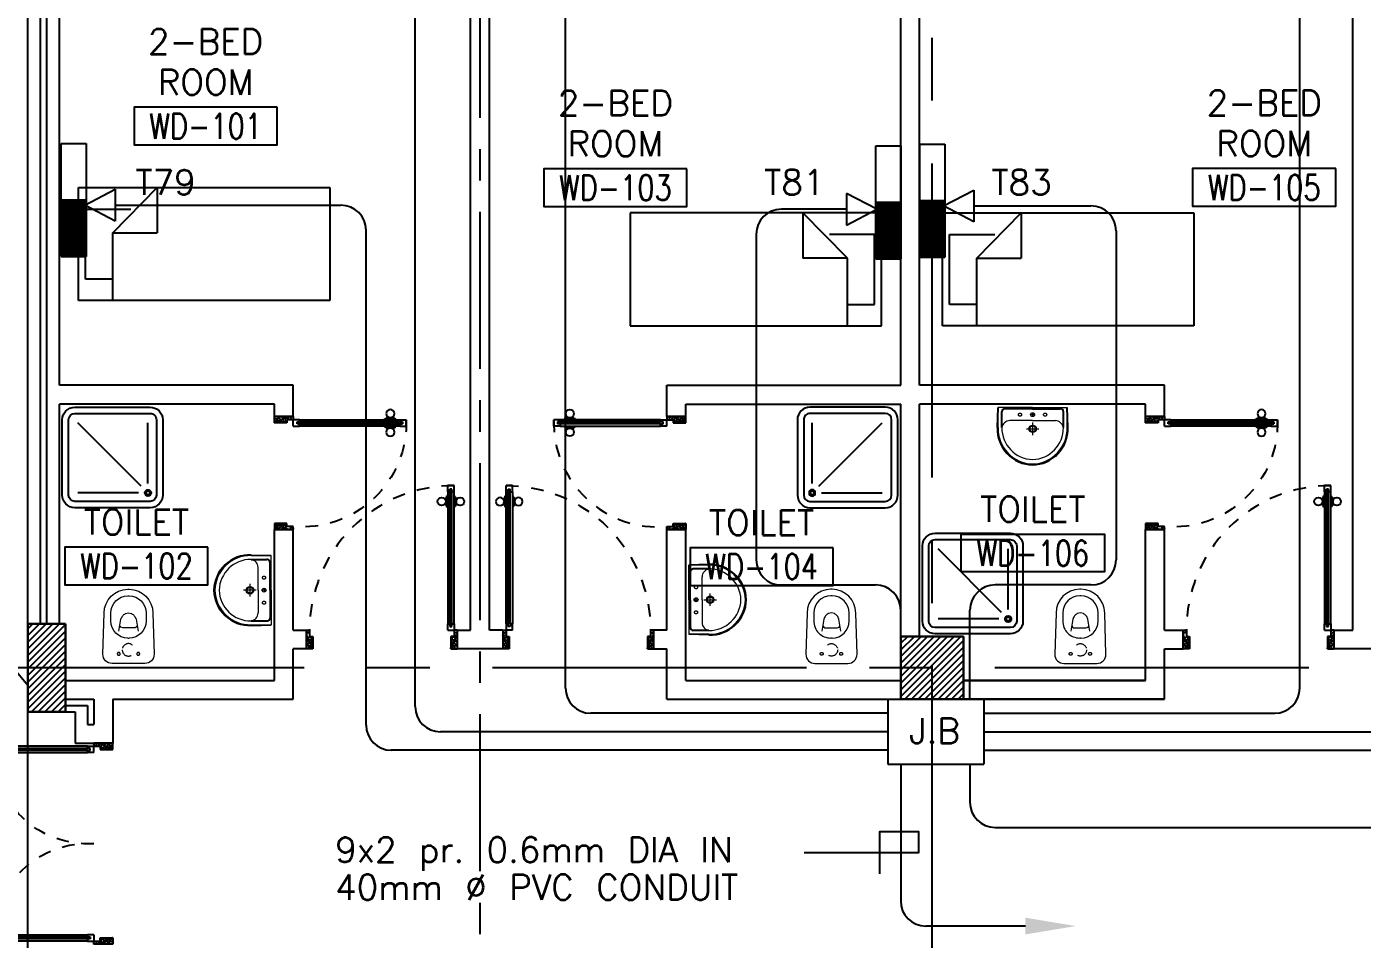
# Model space of a CAD drawing. Extents: x -0.3 to 92.6, y -1.1 to 78.4.
# Drawn here: x 49.71 to 60.35, y 55.21 to 62.47 of the extents above; entities that cross this region are included whole.
import ezdxf
from ezdxf.enums import TextEntityAlignment as Align

# ---------------------------------------------------------------- set-up
doc = ezdxf.new("R2010")
doc.units = 0
doc.header["$MEASUREMENT"] = 0
for name, pattern in [('CENTER', [2, 1.25, -0.25, 0.25, -0.25]), ('CENTERX2', [4, 2.5, -0.5, 0.5, -0.5]), ('DASHED', [0.75, 0.5, -0.25]), ('HIDDEN', [0.375, 0.25, -0.125]), ('HIDDEN2', [0.1875, 0.125, -0.0625])]:
    doc.linetypes.add(name, pattern=pattern)
doc.layers.get('0').update_dxf_attribs({"color": 11, "linetype": 'CONTINUOUS'})
for name, color, linetype in [('AXES', 11, 'CENTERX2'), ('AXES1', 11, 'CENTER'), ('COL', 11, 'CONTINUOUS'), ('DOOR', 11, 'CONTINUOUS'), ('E-TEL', 4, 'CONTINUOUS'), ('E-TEXT', 2, 'CONTINUOUS'), ('E-WIRE', 4, 'CONTINUOUS'), ('FIX', 11, 'CONTINUOUS'), ('FUR', 11, 'CONTINUOUS'), ('HAT', 11, 'CONTINUOUS'), ('INSUL', 11, 'CONTINUOUS'), ('RM-BOX', 11, 'CONTINUOUS'), ('RM-NAME', 11, 'CONTINUOUS'), ('RM-NO', 11, 'CONTINUOUS'), ('SHAFT', 11, 'CONTINUOUS'), ('WALL', 11, 'CONTINUOUS')]:
    doc.layers.add(name, color=color, linetype=linetype)
doc.styles.add('ROMANS', font='ROMANS.shx', dxfattribs={"width": 0.6})
doc.styles.get("Standard").update_dxf_attribs({"font": 'TXT.shx'})

# ---------------------------------------------------------------- blocks, each defined once
blk = doc.blocks.new('LAV1')
at = {"layer": 'FIX', "linetype": 'DASHED', "lineweight": 20, "ltscale": 0.05}
for p, q in [((49.53058844816405, 220), (-50.46941152343061, 220)), ((-0.4694115376332775, 170.0000000142027), (-0.4694115376332775, 269.9999999857973)), ((-0.4694115376332775, 170.0000000142027), (-0.4694115376332775, 269.9999999857973))]:
    blk.add_line(p, q, dxfattribs=at)
at = {"layer": 'FIX', "linetype": 'ByBlock', "ltscale": 0.3}
for p, q in [((-280, 209.9999999994616), (-275, 49.99999999994179)), ((-245, 210.0000000001601), (-245.0071684214636, 84.99999999749707)), ((245, 210.0000000001601), (245.0071684214636, 84.99999999749707)), ((280, 209.9999999994616), (275, 49.99999999994179)), ((0, 59.99999999755528), (-220.159092843387, 59.99999999752617)), ((0, 59.99999999755528), (220.159092843387, 59.99999999752617))]:
    blk.add_line(p, q, dxfattribs=at)
at = {"layer": 'FIX', "linetype": 'Continuous', "lineweight": 20}
for p, q in [((-274.9999999999418, 209.9999999999418), (-275, 49.99999999994179)), ((0, 155), (-181.4175303101365, 155)), ((0, 155), (181.4175303101365, 155)), ((274.9999999999418, 209.9999999999418), (275, 49.99999999994179)), ((0, 50), (-275, 49.99999999994179)), ((0, 50.00000000005821), (-252.4649419615453, 50.00000000005821)), ((0, 50), (275, 49.99999999994179)), ((0, 50.00000000005821), (252.4649419615453, 50.00000000005821))]:
    blk.add_line(p, q, dxfattribs=at)
at = {"layer": 'FIX', "lineweight": 20}
for p, q in [((15.61226091068238, 107.4999999987776), (-15.48742383631179, 107.4999999987776)), ((2.491287887096405e-08, 91.9501576180046), (2.491287887096405e-08, 123.0498423795507))]:
    blk.add_line(p, q, dxfattribs=at)
for centre, radius in [((-0.4694115376332775, 220), 29.5), ((-0.4694115376332775, 220), 22.5), ((2.491287887096405e-08, 107.4999999987776), 15.54984237273808)]:
    blk.add_circle(centre, radius, dxfattribs=at)
at = {"layer": 'FIX', "linetype": 'HIDDEN', "lineweight": 20, "ltscale": 0.05}
for centre in [(-99.99999997508712, 107.4999999987776), (99.99999997508712, 107.4999999987776)]:
    blk.add_circle(centre, 12.43987389819046, dxfattribs=at)
at = {"layer": 'FIX', "linetype": 'ByBlock', "ltscale": 0.3}
for centre, radius, start, end in [((6.861270151246572, 220.0495655717823), 287.0372485949996, 91.37764975247644, 182.006413439361), ((-6.861270151246572, 220.0495655717823), 287.0372485949996, 357.993586560639, 88.62235024752358), ((-220.1367860755417, 84.87070840633532), 24.8707184123799, 179.7021438729012, 269.9486109004399), ((220.1367860755417, 84.87070840633532), 24.8707184123799, 270.0513890995601, 0.2978561270987753)]:
    blk.add_arc(centre, radius, start, end, dxfattribs=at)
at = {"layer": 'FIX', "linetype": 'Continuous', "lineweight": 20}
for centre, radius, start, end in [((8.362960975442547, 216.6826060375752), 283.4417486471838, 91.69879626983797, 181.3509675422777), ((7.639794464339502, 212.4520616861846), 252.6502458993284, 91.73280937402431, 180.4884212311979), ((-7.639794464339502, 212.4520616861846), 252.6502458993284, 359.5115787688021, 88.26719062597567), ((-8.362960975442547, 216.6826060375752), 283.4417486471838, 358.6490324577223, 88.30120373016202), ((-179.1751118609682, 221.8444314090302), 66.882033842421, 190.2005602816864, 268.0786290524953), ((179.1751118609682, 221.8444314090302), 66.882033842421, 271.9213709475048, 349.7994397183136)]:
    blk.add_arc(centre, radius, start, end, dxfattribs=at)
blk = doc.blocks.new('WC1')
at = {"layer": 'FIX', "lineweight": 20}
for p, q in [((-210.0000000029686, 203.8204326368286), (-537.9999999286665, 193.8204326393316)), ((-474.9999999413558, 140.8204326525447), (-537.9999999286665, 140.8204326525447)), ((-137.0000000270957, 0.001240427664015442), (-137.0000000270957, 130.8204326531268)), ((-726.9999998800631, 4.820432680658996), (-726.9999998800631, -4.817951825360069)), ((-673.9999998932763, 4.820432681706734), (-673.9999998932763, -4.817951825360069)), ((-533.6865895071242, 24.24526864886866), (-539.5413532511157, 0.001240431301994249)), ((-539.5413532511157, 0.001240431301994249), (-533.6865895071242, -24.24278778629377)), ((-394.8190632529149, 75.68691823486006), (-490.3663137184049, 60.12952448159922)), ((-338.999999976746, 4.820432680950034), (-338.999999976746, -4.817951826087665)), ((-137.0000000270957, -130.8179517899407), (-137.0000000270957, 0.001240427664015442)), ((-490.3663137184049, -60.12704361174838), (-394.8190632529149, -75.6844373869535)), ((-537.9999999286665, -140.8179517899407), (-474.9999999413558, -140.8179517899407)), ((-537.9999999286665, -193.8179517767567), (-210.0000000029395, -203.8179517742537)), ((-213.1572988978296, -203.8179517742828), (-210.0000000035507, -203.8179517742828))]:
    blk.add_line(p, q, dxfattribs=at)
at = {"layer": 'FIX', "linetype": 'Continuous', "lineweight": 20}
blk.add_line((-420.1086438769998, -47.34975640615448), (-420.4314501879271, 44.6286713128502), dxfattribs=at)
at = {"layer": 'FIX', "linetype": 'HIDDEN2', "lineweight": 20, "ltscale": 0.3}
blk.add_circle((-245, 0), 49.81065704648448, dxfattribs=at)
at = {"layer": 'FIX', "linetype": 'HIDDEN', "lineweight": 20, "ltscale": 0.05}
for centre in [(-213.1572988978296, 77.50124041197705), (-213.1572988978296, -77.49875954940217)]:
    blk.add_circle(centre, 11.63803426258817, dxfattribs=at)
at = {"layer": 'FIX', "lineweight": 20}
for centre, radius, start, end in [((-537.9999999250576, 4.820432684326079), 188.9999999550255, 90.00000000166753, 180.0000000016675), ((-537.9999999255524, 4.820432684820844), 135.999999967722, 90.00000000166753, 180.0000000016675), ((-474.999999944499, 4.820432684820844), 135.999999967722, 359.9999999983325, 89.99999999833247), ((-210.0000000088476, 130.8204326550767), 72.9999999817519, 359.9999999983325, 89.99999999833247), ((-473.0448338629503, -6.857746605353896), 68.15291692588886, 128.9241670934087, 152.846818088903), ((-464.3609761304397, -17.61048578153714), 81.97430560104621, 108.4959527768842, 128.924167104086), ((-537.9999999286665, -4.817951825360069), 188.9999999513875, 180, 270), ((-537.9999999286665, -4.817951825360069), 135.9999999645952, 180, 270), ((-473.0448338628339, 6.860227468045196), 68.15291692606822, 207.1531819110969, 231.0758329065913), ((-464.3609761507541, 17.61296664757538), 81.97430559098913, 231.0758329089363, 251.504047235508), ((-474.9999999413558, -4.817951825360069), 135.9999999645952, 270, 0), ((-210.0000000074942, -130.8179517938843), 72.99999998039857, 270.0000000033351, 2.918171642461503e-09)]:
    blk.add_arc(centre, radius, start, end, dxfattribs=at)
at = {"layer": 'FIX', "linetype": 'Continuous', "lineweight": 20}
for centre, start, end in [((-442.6786698182405, 45.53535193303833), 357.6662144383911, 91.61214824291638), ((-442.3558635072841, -45.58543171666679), 268.3878517570836, 2.333785561608914)]:
    blk.add_arc(centre, 22.26568775101992, start, end, dxfattribs=at)
blk = doc.blocks.new('SHR1')
at = {"layer": 'FIX'}
for p, q in [((-195.7106781186449, 195.7106781186521), (-700, 700)), ((-142.6776695296576, 217.6776695296649), (-142.6776695296576, 700)), ((-217.6776695296576, 142.6776695296649), (-700, 142.6776695296649))]:
    blk.add_line(p, q, dxfattribs=at)
for points in [[(-825, 125), (-825, 725, -0.4142135623730951), (-725, 825), (-125, 825, -0.4142135623730951), (-25, 725), (-25, 125, -0.4142135623730951), (-125, 25), (-725, 25, -0.4142135623730951)], [(-775, 125), (-775, 725, -0.414213562373095), (-725, 775), (-125, 775, -0.414213562373095), (-75, 725), (-75, 125, -0.414213562373095), (-125, 75), (-725, 75, -0.414213562373095)]]:
    blk.add_lwpolyline(points, format="xyb", close=True, dxfattribs=at)
for radius in [25, 15]:
    blk.add_circle((-142.6776695296576, 142.6776695296649), radius, dxfattribs=at)
blk = doc.blocks.new('A$C1DFA4FE8')
at = {"layer": 'DOOR', "color": 0, "linetype": 'ByBlock'}
for p, q in [((0.4128956971253501, 1630.930816745182), (0.4128956971253501, 1580.930816745182)), ((0.4128956971253501, 1580.930816745182), (0.4128956971253501, 1630.930816745182)), ((50.41289569712535, 1630.930816745182), (0.4128956971253501, 1630.930816745182)), ((30.41289569712535, 1613.930816745182), (30.41289569712535, 1597.930816745182)), ((50.41289569712535, 1613.930816745211), (30.41289569712535, 1613.930816745211)), ((50.41289569712535, 1597.930816745182), (30.41289569712535, 1597.930816745182)), ((50.41289569712535, 1630.930816745182), (50.41289569712535, 1613.930816745211)), ((50.41289569712535, 1597.930816745182), (50.41289569712535, 1580.930816745182)), ((750.4128956971254, 1613.930816745211), (750.4128956971254, 1630.930816745211)), ((750.4128956971254, 1630.930816745211), (800.4128956971254, 1630.930816745211)), ((770.4128956971254, 1613.930816745211), (750.4128956971254, 1613.930816745211)), ((750.4128956971254, 1580.930816745211), (750.4128956971254, 1597.930816745211)), ((750.4128956971254, 1597.930816745211), (770.4128956971254, 1597.930816745211)), ((770.4128956971254, 1597.930816745211), (770.4128956971254, 1613.930816745211)), ((950.4128956971254, 1655.930816745211), (800.4128956971254, 1655.930816745211)), ((800.4128956971254, 1655.930816745211), (800.4128956971254, 1630.930816745211)), ((800.4128956971254, 1580.930816745211), (800.4128956971254, 1630.930816745211)), ((800.4128956971254, 1630.930816745211), (850.4128956971254, 1630.930816745211)), ((850.4128956971254, 1630.930816745211), (850.4128956971254, 1605.930816745211)), ((850.4128956971254, 1605.930816745211), (950.4128956971254, 1605.930816745211)), ((950.4128956971254, 1605.930816745211), (950.4128956971254, 1655.930816745211)), ((50.41289569712535, 1580.930816745182), (0.4128956970962463, 1580.930816745706)), ((800.4128956971254, 1580.930816745211), (750.4128956971254, 1580.930816745211)), ((0.4128956971253501, 80.93081674524001), (0.4128956971253501, 130.93081674524)), ((0.4128956971253501, 130.93081674524), (0.4128956971253501, 80.93081674524001)), ((50.41289569712535, 130.93081674524), (0.4128956970962463, 130.9308167447161)), ((30.41289569712535, 97.93081674524001), (30.41289569712535, 113.93081674524)), ((50.41289569712535, 113.93081674524), (30.41289569712535, 113.93081674524)), ((50.41289569712535, 113.93081674524), (50.41289569712535, 130.93081674524)), ((82.7704384757235, 130.93081674524), (82.7704384757235, 138.1308167452808)), ((172.7704384757235, 138.1308167452808), (82.7704384757235, 138.1308167452808)), ((95.37043847572932, 138.1308167452808), (95.37043847572932, 147.1308167452808)), ((95.37043847572932, 147.1308167452808), (160.1704384757177, 147.1308167452808)), ((95.37043847572932, 138.1308167452808), (160.1704384757177, 138.1308167452808)), ((160.1704384757177, 138.1308167452808), (160.1704384757177, 147.1308167452808)), ((172.7704384757235, 130.93081674524), (172.7704384757235, 138.1308167452808)), ((750.4128956971254, 130.9308167452109), (750.4128956971254, 113.9308167452109)), ((800.4128956971254, 130.9308167452109), (750.4128956971254, 130.9308167452109)), ((750.4128956971254, 113.9308167452109), (770.4128956971254, 113.9308167452109)), ((770.4128956971254, 113.9308167452109), (770.4128956971254, 97.9308167452109)), ((800.4128956971254, 130.9308167452109), (800.4128956971254, 80.9308167452109)), ((50.41289569712535, 80.93081674524001), (0.4128956971253501, 80.93081674524001)), ((50.41289569712535, 97.9308167452109), (30.41289569712535, 97.9308167452109)), ((50.41289569712535, 80.93081674524001), (50.41289569712535, 97.9308167452109)), ((82.7704384757235, 80.93081674524001), (82.7704384757235, 73.73081674517016)), ((172.7704384757235, 73.73081674517016), (82.7704384757235, 73.73081674517016)), ((95.37043847572932, 73.73081674517016), (95.37043847572932, 64.73081674517016)), ((95.37043847572932, 73.73081674517016), (160.1704384757177, 73.73081674517016)), ((95.37043847572932, 64.73081674517016), (160.1704384757177, 64.73081674517016)), ((160.1704384757177, 73.73081674517016), (160.1704384757177, 64.73081674517016)), ((172.7704384757235, 80.93081674524001), (172.7704384757235, 73.73081674517016)), ((750.4128956971254, 97.9308167452109), (750.4128956971254, 80.9308167452109)), ((770.4128956971254, 97.9308167452109), (750.4128956971254, 97.9308167452109)), ((750.4128956971254, 80.9308167452109), (800.4128956971254, 80.9308167452109)), ((800.4128956971254, 55.9308167452109), (800.4128956971254, 80.9308167452109)), ((800.4128956971254, 80.9308167452109), (850.4128956971254, 80.9308167452109)), ((950.4128956971254, 55.9308167452109), (800.4128956971254, 55.9308167452109)), ((850.4128956971254, 105.9308167452109), (950.4128956971254, 105.9308167452109)), ((850.4128956971254, 80.9308167452109), (850.4128956971254, 105.9308167452109)), ((950.4128956971254, 105.9308167452109), (950.4128956971254, 55.9308167452109))]:
    blk.add_line(p, q, dxfattribs=at)
at = {"layer": 'DOOR', "linetype": 'ByBlock'}
for p, q in [((750.4128956971254, 1630.930816745211), (50.41289569712535, 1630.930816745182)), ((750.4128956971254, 1613.930816745211), (50.41289569712535, 1613.930816745211)), ((750.4128956971254, 1597.930816745211), (50.41289569712535, 1597.930816745182)), ((50.41289569712535, 1580.930816745182), (750.4128956971254, 1580.930816745211)), ((50.41289569712535, 130.93081674524), (750.4128956971254, 130.9308167452109)), ((750.4128956971254, 113.9308167452109), (50.41289569712535, 113.93081674524)), ((750.4128956971254, 97.9308167452109), (50.41289569712535, 97.9308167452109)), ((750.4128956971254, 80.9308167452109), (50.41289569712535, 80.93081674524001))]:
    blk.add_line(p, q, dxfattribs=at)
at = {"layer": 'DOOR', "color": 9, "linetype": 'ByBlock'}
for p, q in [((950.4128956971254, 1605.930816745211), (836.7029657046805, 1655.930816745211)), ((950.4128956971254, 1605.930816745211), (850.4128956971254, 1619.288102788705)), ((950.4128956971254, 1605.930816745211), (910.2671613812709, 1655.930816745211)), ((950.4128956971254, 105.9308167452109), (836.7029657046805, 55.9308167452109)), ((950.4128956971254, 105.9308167452109), (850.4128956971254, 92.57353070171666)), ((950.4128956971254, 105.9308167452109), (910.2671613812709, 55.9308167452109))]:
    blk.add_line(p, q, dxfattribs=at)
at = {"layer": 'DOOR', "color": 0, "linetype": 'ByBlock'}
for centre in [(127.7704384757235, 179.4617609601992), (127.7704384757235, 32.39987253022264)]:
    blk.add_circle(centre, 32.39999999998526, dxfattribs=at)
at = {"layer": 'DOOR', "linetype": 'HIDDEN', "ltscale": 0.5}
for centre, start, end in [((751.584770697089, 1605.930816745182), 178.0938237649878, 273.7249371334132), ((751.584770697089, 105.93081674524), 86.27506286658672, 181.9061762350122)]:
    blk.add_arc(centre, 751.5877765044983, start, end, dxfattribs=at)
at = {"layer": 'DOOR', "color": 9, "linetype": 'ByBlock'}
for centre, radius, start, end in [((950.4128956971254, 1605.930816745211), 154.4019578127773, 161.1052885492919, 166.2857707775487), ((950.4128956971254, 1605.930816745211), 134.4019578127773, 158.1598493930306, 169.2800236451594), ((950.4128956971254, 1605.930816745211), 114.4019578127773, 154.0838418820621, 167.3774258712913), ((950.4128956971254, 1605.930816745211), 94.40195781277725, 148.0181880330829, 180), ((950.4128956971254, 1605.930816745211), 74.40195781277725, 137.776426416831, 180), ((950.4128956971254, 1605.930816745211), 54.40195781277725, 113.2073828919769, 180), ((950.4128956971254, 1605.930816745211), 34.40195781277725, 90.00000000000001, 180), ((950.4128956971254, 1605.930816745211), 14.40195781277725, 90.00000000000001, 180), ((950.4128956971254, 105.9308167452109), 154.4019578127773, 193.7142292224513, 198.8947114507081), ((950.4128956971254, 105.9308167452109), 134.4019578127773, 190.7199763548406, 201.8401506069695), ((950.4128956971254, 105.9308167452109), 114.4019578127773, 192.6225741287087, 205.9161581179379), ((950.4128956971254, 105.9308167452109), 94.40195781277725, 180, 211.9818119669171), ((950.4128956971254, 105.9308167452109), 74.40195781277725, 180, 222.223573583169), ((950.4128956971254, 105.9308167452109), 54.40195781277725, 180, 246.7926171080232), ((950.4128956971254, 105.9308167452109), 34.40195781277725, 180, 270), ((950.4128956971254, 105.9308167452109), 14.40195781277725, 180, 270)]:
    blk.add_arc(centre, radius, start, end, dxfattribs=at)
blk = doc.blocks.new('RM1')
at = {"layer": 'RM-BOX'}
blk.add_lwpolyline([(569.8908462408872, -200), (-569.890846240829, -200), (-569.8908462407999, -500), (569.8908462407999, -500)], close=True, dxfattribs=at)
at = {"layer": 'RM-NAME', "style": 'ROMANS'}
for tag, p in [('ROOMNAME1', (-5.820766091346741e-11, 323.8095238095266)), ('ROOMNAME2', (0, 0))]:
    blk.add_attdef(tag, text='', height=200, dxfattribs=at).set_placement(p, align=Align.MIDDLE)
at = {"layer": 'RM-NO', "style": 'ROMANS', "width": 0.8}
blk.add_attdef('ROOMNO', text='', height=200, dxfattribs=at).set_placement((0, -350), align=Align.MIDDLE)
blk = doc.blocks.new('DOOR100')
at = {"layer": 'DOOR', "color": 0, "linetype": 'ByBlock'}
for p, q in [((-76.05026414147142, 1251.086443322136), (-76.05026414094755, 1301.086443322165)), ((-76.05026414145686, 1301.086443322136), (-26.05026414145686, 1301.086443322136)), ((-26.05026414145686, 1301.086443322136), (-76.05026414145686, 1301.086443322136)), ((-26.05026414147142, 1251.086443322136), (-26.05026414145686, 1301.086443322136)), ((-92.25026414151216, 1206.128900543532), (-92.25026414151216, 1141.328900543544)), ((-83.25026414151216, 1206.128900543532), (-92.25026414151216, 1206.128900543532)), ((-83.25026414151216, 1128.728900543538), (-83.25026414151216, 1218.728900543538)), ((-76.05026414147142, 1218.728900543538), (-83.25026414151216, 1218.728900543538)), ((-83.25026414151216, 1206.128900543532), (-83.25026414151216, 1141.328900543544)), ((-59.05026414145686, 1251.086443322136), (-76.05026414147142, 1251.086443322136)), ((-59.05026414145686, 1251.086443322136), (-59.05026414145686, 1271.086443322136)), ((-43.05026414145686, 1271.086443322136), (-59.05026414145686, 1271.086443322136)), ((-43.05026414144231, 1251.086443322136), (-43.05026414144231, 1271.086443322136)), ((-26.05026414147142, 1251.086443322136), (-43.05026414144231, 1251.086443322136)), ((-26.05026414145686, 1218.728900543538), (-18.85026414141612, 1218.728900543538)), ((-18.85026414141612, 1128.728900543538), (-18.85026414141612, 1218.728900543538)), ((-18.85026414141612, 1206.128900543532), (-18.85026414141612, 1141.328900543544)), ((-18.85026414141612, 1206.128900543532), (-9.850264141416119, 1206.128900543532)), ((-9.850264141416119, 1206.128900543532), (-9.850264141416119, 1141.328900543544)), ((-83.25026414151216, 1141.328900543544), (-92.25026414151216, 1141.328900543544)), ((-76.05026414147142, 1128.728900543538), (-83.25026414151216, 1128.728900543538)), ((-26.05026414145686, 1128.728900543538), (-18.85026414141612, 1128.728900543538)), ((-18.85026414141612, 1141.328900543544), (-9.850264141416119, 1141.328900543544)), ((-1201.050264141173, 0), (-1201.050264141173, 150)), ((-1201.050264141173, 150), (-1176.050264141173, 150)), ((-1201.050264141173, 150), (-1201.050264141173, 0)), ((-1176.050264141173, 150), (-1176.050264141173, 100)), ((-76.0502641411731, 200), (-59.0502641411731, 200)), ((-76.0502641411731, 150), (-76.0502641411731, 200)), ((-76.0502641411731, 150), (-26.0502641411731, 150)), ((-59.0502641411731, 200), (-59.0502641411731, 180)), ((-59.0502641411731, 180), (-43.0502641411731, 180)), ((-43.0502641411731, 200), (-26.0502641411731, 200)), ((-43.0502641411731, 180), (-43.0502641411731, 200)), ((-26.0502641411731, 200), (-26.0502641411731, 150)), ((-1.050264141173102, 150), (-26.0502641411731, 150)), ((-26.0502641411731, 150), (-26.0502641411731, 100)), ((-1.050264141173102, 150), (-1.050264141173102, 0)), ((-1151.050264141173, 0), (-1201.050264141173, 0)), ((-1176.050264141173, 100), (-1151.050264141173, 100)), ((-1151.050264141173, 100), (-1151.050264141173, 0)), ((-51.0502641411731, 100), (-51.0502641411731, 0)), ((-26.0502641411731, 100), (-51.0502641411731, 100)), ((-51.0502641411731, 0), (-1.050264141173102, 0))]:
    blk.add_line(p, q, dxfattribs=at)
at = {"layer": 'DOOR', "linetype": 'ByBlock'}
for p, q in [((-76.05026414147142, 1251.086443322136), (-76.0502641411731, 200)), ((-59.0502641411731, 200), (-59.05026414145686, 1251.086443322136)), ((-43.0502641411731, 200), (-43.05026414144231, 1251.086443322136)), ((-26.0502641411731, 200), (-26.05026414147142, 1251.086443322136))]:
    blk.add_line(p, q, dxfattribs=at)
at = {"layer": 'DOOR', "color": 9, "linetype": 'ByBlock'}
for p, q in [((-1151.050264141173, 0), (-1201.050264141173, 113.7099299924448)), ((-51.0502641411731, 0), (-1.050264141173102, 113.7099299924448)), ((-1151.050264141173, 0), (-1201.050264141173, 40.1457343158545)), ((-1151.050264141173, 0), (-1164.407550184667, 100)), ((-51.0502641411731, 0), (-37.69297809767886, 100)), ((-51.0502641411731, 0), (-1.050264141173102, 40.1457343158545))]:
    blk.add_line(p, q, dxfattribs=at)
at = {"layer": 'DOOR', "color": 0, "linetype": 'ByBlock'}
for centre in [(-124.5812083564306, 1173.728900543538), (22.48068007354595, 1173.728900543538)]:
    blk.add_circle(centre, 32.39999999998526, dxfattribs=at)
at = {"layer": 'DOOR', "linetype": 'HIDDEN', "ltscale": 0.5}
blk.add_arc((-26.83337057878089, 151.8682979160003), 1149.218412220441, 89.96095720661235, 180.0931464649618, dxfattribs=at)
at = {"layer": 'DOOR', "color": 9, "linetype": 'ByBlock'}
for centre, radius, start, end in [((-1151.050264141159, 0), 154.4019578127773, 103.7142292225058, 108.8947114506697), ((-1151.050264141159, 0), 134.4019578127773, 100.7199763547379, 111.8401506071935), ((-51.05026414115855, 0), 134.4019578127773, 68.15984939280652, 79.2800236452621), ((-51.05026414115855, 0), 114.4019578127773, 64.08384188208258, 77.37742587111109), ((-51.05026414115855, 0), 154.4019578127773, 71.10528854933027, 76.28577077749422), ((-1151.050264141159, 0), 94.40195781277725, 90, 121.9818119669707), ((-1151.050264141159, 0), 74.40195781277725, 90, 132.223573583291), ((-1151.050264141159, 0), 54.40195781277725, 90, 156.7926171080343), ((-1151.050264141159, 0), 34.40195781277725, 90, 180), ((-1151.050264141159, 0), 14.40195781277725, 90, 180), ((-51.05026414115855, 0), 94.40195781277725, 58.01818803302934, 90), ((-51.05026414115855, 0), 74.40195781277725, 47.77642641670901, 90), ((-51.05026414115855, 0), 54.40195781277725, 23.20738289196568, 90), ((-51.05026414115855, 0), 34.40195781277725, 0, 90), ((-51.05026414115855, 0), 14.40195781277725, 0, 90)]:
    blk.add_arc(centre, radius, start, end, dxfattribs=at)
blk = doc.blocks.new('DOOR90')
at = {"layer": 'DOOR', "linetype": 'ByBlock'}
for p, q in [((0, 0), (-150, 0)), ((-200, -25), (-1000, -25)), ((-200, -42), (-1000, -41.9999999999709)), ((-200, -58), (-1000, -58)), ((-1000, -75), (-200, -75))]:
    blk.add_line(p, q, dxfattribs=at)
at = {"layer": 'DOOR', "color": 0, "linetype": 'ByBlock'}
for p, q in [((-150, 0), (-150, -25)), ((-150, 0), (0, 0)), ((0, -50), (0, 0)), ((-1050, -25), (-1050, -75)), ((-1050, -75), (-1050, -25)), ((-1000, -25), (-1050, -25)), ((-1000, -75), (-1050.000000000029, -74.99999999947613)), ((-1020, -42), (-1020, -58)), ((-1000, -41.9999999999709), (-1020, -41.9999999999709)), ((-1000, -58), (-1020, -58)), ((-1000, -25), (-1000, -41.9999999999709)), ((-1000, -58), (-1000, -75)), ((-967.6424572214019, -25), (-967.6424572214019, -17.79999999995925)), ((-877.6424572214019, -17.79999999995925), (-967.6424572214019, -17.79999999995925)), ((-967.6424572214019, -75), (-967.6424572214019, -82.20000000004075)), ((-877.6424572214019, -82.20000000004075), (-967.6424572214019, -82.20000000004075)), ((-955.042457221396, -17.79999999995925), (-955.042457221396, -8.799999999959255)), ((-955.042457221396, -8.799999999959255), (-890.2424572214077, -8.799999999959255)), ((-955.042457221396, -17.79999999995925), (-890.2424572214077, -17.79999999995925)), ((-955.042457221396, -82.20000000004075), (-955.042457221396, -91.20000000004075)), ((-955.042457221396, -82.20000000004075), (-890.2424572214077, -82.20000000004075)), ((-955.042457221396, -91.20000000004075), (-890.2424572214077, -91.20000000004075)), ((-890.2424572214077, -17.79999999995925), (-890.2424572214077, -8.799999999959255)), ((-890.2424572214077, -82.20000000004075), (-890.2424572214077, -91.20000000004075)), ((-877.6424572214019, -25), (-877.6424572214019, -17.79999999995925)), ((-877.6424572214019, -75), (-877.6424572214019, -82.20000000004075)), ((-200, -42), (-200, -25)), ((-200, -25), (-150, -25)), ((-180, -42), (-200, -42)), ((-200, -75), (-200, -58)), ((-200, -58), (-180, -58)), ((-150, -75), (-200, -75)), ((-180, -58), (-180, -42)), ((-150, -75), (-150, -25)), ((-150, -25), (-100, -25)), ((-100, -25), (-100, -50)), ((-100, -50), (0, -50)), ((-100, -850), (0, -850)), ((-100, -875), (-100, -850)), ((0, -850), (0, -900)), ((-150, -900), (-150, -875)), ((-150, -875), (-100, -875)), ((0, -900), (-150, -900)), ((-150, -900), (0, -900))]:
    blk.add_line(p, q, dxfattribs=at)
at = {"layer": 'DOOR', "color": 9, "linetype": 'ByBlock'}
for p, q in [((0, -50), (-113.7099299924448, 0)), ((0, -50), (-40.1457343158545, 0)), ((0, -50), (-100, -36.64271395650576)), ((0, -850), (-113.7099299924448, -900)), ((0, -850), (-100, -863.3572860434942)), ((0, -850), (-40.1457343158545, -900))]:
    blk.add_line(p, q, dxfattribs=at)
at = {"layer": 'DOOR', "color": 0, "linetype": 'ByBlock'}
for centre in [(-922.6424572214019, 23.53094421501737), (-922.6424572214019, -123.5309442149592)]:
    blk.add_circle(centre, 32.39999999998526, dxfattribs=at)
at = {"layer": 'DOOR', "color": 9, "linetype": 'ByBlock'}
for centre, radius, start, end in [((0, -50), 74.40195781277725, 137.776426416831, 180), ((0, -50), 54.40195781277725, 113.2073828919768, 180), ((0, -50), 154.4019578127773, 161.1052885492919, 166.2857707775487), ((0, -50), 134.4019578127773, 158.1598493930306, 169.2800236451594), ((0, -50), 114.4019578127773, 154.0838418820621, 167.3774258712913), ((0, -50), 94.40195781277725, 148.0181880330829, 180), ((0, -50), 34.40195781277725, 90, 180), ((0, -50), 14.40195781277725, 90, 180), ((0, -850), 94.40195781277725, 180, 211.9818119669171), ((0, -850), 74.40195781277725, 180, 222.223573583169), ((0, -850), 54.40195781277725, 180, 246.7926171080232), ((0, -850), 34.40195781277725, 180, 270), ((0, -850), 14.40195781277725, 180, 270), ((0, -850), 154.4019578127773, 193.7142292224513, 198.8947114507081), ((0, -850), 134.4019578127773, 190.7199763548406, 201.8401506069695)]:
    blk.add_arc(centre, radius, start, end, dxfattribs=at)
at = {"layer": 'DOOR', "linetype": 'HIDDEN', "ltscale": 0.5}
blk.add_arc((-222.2222222220007, -49.99999999976717), 828.155208510499, 178.2701163782035, 275.0030377050298, dxfattribs=at)
blk = doc.blocks.new('AH20A')
at = {"layer": 'FUR'}
for p, q in [((0, 0.5), (0, -0.5)), ((1, 0.5), (0, 0.5)), ((0.1358132048044354, 0.5), (0.1358132048044354, -0.09873155399691314)), ((1, -0.5), (1, 0.5)), ((0.1358132048044354, 0.3112226375378668), (0.02772451273631305, 0.3112226375378668)), ((0.02772451273631305, 0.3112226375378668), (0.02772451273631305, -0.3087128986371681)), ((0.1358132048044354, -0.09873155399691314), (0.312524700537324, -0.5)), ((0.1358132048044354, -0.09873155399691314), (0.312524700537324, -0.09873155399691314)), ((0.312524700537324, -0.5), (0.312524700537324, -0.09873155399691314)), ((0.02772451273631305, -0.3087128986371681), (0.2075707670301199, -0.3087128986371681)), ((0, -0.5), (1, -0.5))]:
    blk.add_line(p, q, dxfattribs=at)
blk = doc.blocks.new('*X93')
at = {"color": 0}
for p, q in [((227928.5557043091, 169910.4443079528), (228407.8453701679, 170389.7339738117)), ((227928.5557043091, 169963.4773165418), (228354.8123615789, 170389.7339738117)), ((227928.5557043091, 170016.5103251308), (228301.7793529899, 170389.7339738117)), ((227928.5557043091, 170069.5433337198), (228248.7463444009, 170389.7339738117)), ((227928.5557043091, 170122.5763423088), (228195.7133358119, 170389.7339738117)), ((227928.5557043091, 170175.6093508978), (228142.6803272229, 170389.7339738117)), ((227928.5557043091, 170228.6423594868), (228089.6473186339, 170389.7339738117)), ((227928.5557043091, 170281.6753680758), (228036.614310045, 170389.7339738117)), ((227928.5557043091, 170334.7083766648), (227983.581301456, 170389.7339738117)), ((227960.8783787569, 169889.7339738117), (228428.555704309, 170357.4112993638)), ((228013.9113873459, 169889.7339738117), (228428.555704309, 170304.3782907748)), ((228066.9443959349, 169889.7339738117), (228428.555704309, 170251.3452821858)), ((228119.9774045239, 169889.7339738117), (228428.555704309, 170198.3122735968)), ((228173.0104131128, 169889.7339738117), (228428.555704309, 170145.2792650078)), ((228226.0434217018, 169889.7339738117), (228428.555704309, 170092.2462564188)), ((228279.0764302909, 169889.7339738117), (228428.555704309, 170039.2132478298)), ((228332.1094388798, 169889.7339738117), (228428.555704309, 169986.1802392408)), ((228385.1424474688, 169889.7339738117), (228428.555704309, 169933.1472306518))]:
    blk.add_line(p, q, dxfattribs=at)
blk = doc.blocks.new('COL50')
at = {"layer": 'COL'}
blk.add_lwpolyline([(-249.9999999999709, 250), (-249.9999999999418, -250), (250, -250), (249.9999999999709, 250)], close=True, dxfattribs=at)

msp = doc.modelspace()

# ---------------------------------------------------------------- hatches: boundary and pattern name
at = {"layer": 'HAT'}
h = msp.add_hatch(dxfattribs=at)
h.set_pattern_fill('ANSI31', color=256, scale=0.3, style=0)
h.set_pattern_definition([(45, (-198.8345303960232, -18.04100533739984), (-0.02651650429449553, 0.02651650429449554), [])])
h.paths.add_polyline_path([(50.02165188513754, 57.71999999999389), (49.72165188514919, 57.71999999999389), (49.72165188514919, 57.36999999998807), (50.02165188513754, 57.36999999998807)])
h.paths.add_polyline_path([(50.02165188513754, 57.36999999998807), (49.72165188514919, 57.36999999998807), (49.72165188514919, 57.01999999998952), (50.02165188513754, 57.01999999998952)])

# ---------------------------------------------------------------- linework, layer by layer
at = {"layer": 'AXES'}
for p, q in [((56.92165188514628, -1.114293643979181), (56.92165188514628, 77.69838148316194)), ((49.72165188514919, -1.114293643979181), (49.72165188514919, 77.3483814831634)), ((91.92165188514628, 57.36999999999534), (23.88165188515268, 57.36999999999534))]:
    msp.add_line(p, q, dxfattribs=at)
at = {"layer": 'AXES1'}
msp.add_line((53.32165188515501, 5.749999999992724), (53.32165188515501, 64.56999999999243), dxfattribs=at)
at = {"layer": 'COL'}
msp.add_lwpolyline([(50.02165188513754, 57.71999999999389), (50.02165188513754, 57.01999999998952), (49.72165188514919, 57.01999999998952), (49.72165188514919, 57.71999999999389)], close=True, dxfattribs=at)
at = {"layer": 'E-TEL', "color": 4}
for p, q in [((49.98594467132352, 60.64373520344088), (49.98594467132352, 61.54373520346417)), ((49.98594467132352, 61.54373520346417), (50.18529966307688, 61.54373520346417)), ((50.18529966307688, 61.54373520346417), (50.18529966307688, 60.64373520344088)), ((56.47298100207991, 60.62509561913612), (56.47298100207991, 61.5250956191303)), ((56.47298100207991, 61.5250956191303), (56.67233599383326, 61.5250956191303)), ((56.67233599383326, 61.5250956191303), (56.67233599383326, 60.62509561913612)), ((56.82233599384199, 60.63840282130695), (56.82233599384199, 61.53840282130113)), ((56.82233599384199, 61.53840282130113), (57.02169098559534, 61.53840282130113)), ((57.02169098559534, 61.53840282130113), (57.02169098559534, 60.63840282130695)), ((50.17490985343466, 61.05321222690691), (50.4170860274171, 61.17947981932957)), ((50.4170860274171, 61.17947981932957), (50.4170860274171, 60.92694463448424)), ((57.01130117593857, 61.04787984477298), (57.25347734993557, 61.17414743719564)), ((57.25347734993557, 61.17414743719564), (57.25347734993557, 60.92161225235031)), ((49.98594467132352, 60.75350284601154), (50.14512471691705, 61.09486555539479)), ((49.98594467132352, 60.7239253262087), (50.1589169409126, 61.09486555539479)), ((49.98594467132352, 60.69434780643496), (50.1727091648936, 61.09486555539479)), ((49.98594467132352, 60.78308036578528), (50.13133249293605, 61.09486555539479)), ((49.98594467132352, 60.81265788558812), (50.11754026895505, 61.09486555539479)), ((49.98594467132352, 60.84223540536186), (50.1037480449595, 61.09486555539479)), ((49.98594467132352, 61.09486555539479), (50.18529966307688, 61.09486555539479)), ((49.98594467132352, 61.07885556369729), (49.99341025306785, 61.09486555539479)), ((49.98594467132352, 61.04927804389445), (50.00720247704885, 61.09486555539479)), ((49.98594467132352, 61.0197005240916), (50.0209947010444, 61.09486555539479)), ((49.98594467132352, 60.99012300431787), (50.0347869250254, 61.09486555539479)), ((49.98594467132352, 60.96054548451502), (50.0485791490064, 61.09486555539479)), ((49.98594467132352, 60.93096796474128), (50.06237137300195, 61.09486555539479)), ((49.98594467132352, 60.90139044493844), (50.07616359698295, 61.09486555539479)), ((49.98594467132352, 60.8718129251647), (50.0899558209785, 61.09486555539479)), ((49.98594467132352, 60.66477028663212), (50.18529966307688, 61.09228844610334)), ((49.98992807492323, 60.64373520344088), (50.18529966307688, 61.0627109263005)), ((50.4170860274171, 60.92694463448424), (50.17490985343466, 61.05321222690691)), ((56.48200259436271, 61.0212654404022), (56.23982642036572, 61.14753303282487)), ((56.23982642036572, 61.14753303282487), (56.23982642036572, 60.89499784797954)), ((56.47298100207991, 60.85317334083084), (56.57699215173488, 61.07622597109003)), ((56.47298100207991, 60.8235958210571), (56.59078437571588, 61.07622597109003)), ((56.47298100207991, 60.79401830125425), (56.60457659971144, 61.07622597109003)), ((56.47298100207991, 60.67570822210109), (56.65974549564999, 61.07622597109003)), ((56.47298100207991, 60.70528574187483), (56.64595327166899, 61.07622597109003)), ((56.47298100207991, 60.73486326167767), (56.63216104767343, 61.07622597109003)), ((56.47298100207991, 60.76444078145141), (56.61836882369244, 61.07622597109003)), ((56.47298100207991, 61.07622597109003), (56.67233599383326, 61.07622597109003)), ((56.47298100207991, 61.03063845956058), (56.49423880780523, 61.07622597109003)), ((56.47298100207991, 61.06021597936342), (56.48044658382423, 61.07622597109003)), ((56.47298100207991, 60.88275086063368), (56.56319992773933, 61.07622597109003)), ((56.47298100207991, 60.91232838040742), (56.54940770375833, 61.07622597109003)), ((56.47298100207991, 60.94190590021026), (56.53561547977733, 61.07622597109003)), ((56.47298100207991, 60.971483419984), (56.52182325578178, 61.07622597109003)), ((56.47298100207991, 61.00106093978684), (56.50803103180078, 61.07622597109003)), ((56.47298100207991, 60.64613070229825), (56.67233599383326, 61.07364886176947)), ((56.82233599384199, 60.68901542427193), (57.00910048741207, 61.08953317326086)), ((56.82233599384199, 60.71859294407477), (56.99530826343107, 61.08953317326086)), ((56.82233599384199, 60.74817046384851), (56.98151603943552, 61.08953317326086)), ((56.82233599384199, 60.83690302322793), (56.94013936747797, 61.08953317326086)), ((56.82233599384199, 60.80732550342509), (56.95393159145897, 61.08953317326086)), ((56.82233599384199, 60.77774798365135), (56.96772381545452, 61.08953317326086)), ((56.82233599384199, 61.08953317326086), (57.02169098559534, 61.08953317326086)), ((56.82233599384199, 60.86648054303078), (56.92634714349697, 61.08953317326086)), ((56.82233599384199, 60.89605806280451), (56.91255491950142, 61.08953317326086)), ((56.82233599384199, 60.92563558260736), (56.89876269552042, 61.08953317326086)), ((56.82233599384199, 60.95521310238109), (56.88497047152487, 61.08953317326086)), ((56.82233599384199, 60.98479062218394), (56.87117824754387, 61.08953317326086)), ((56.82233599384199, 61.01436814195768), (56.85738602356287, 61.08953317326086)), ((56.82233599384199, 61.04394566176052), (56.84359379956732, 61.08953317326086)), ((56.82233599384199, 61.07352318153426), (56.82980157558632, 61.08953317326086)), ((56.82233599384199, 60.65943790449819), (57.02169098559534, 61.08695606394031)), ((56.82631939744169, 60.63840282130695), (57.02169098559534, 61.05737854416657)), ((57.25347734993557, 60.92161225235031), (57.01130117593857, 61.04787984477298)), ((50.00372029891878, 60.64373520344088), (50.18529966307688, 61.03313340652676)), ((50.01751252289978, 60.64373520344088), (50.18529966307688, 61.00355588672392)), ((50.03130474689533, 60.64373520344088), (50.18529966307688, 60.97397836692107)), ((50.04509697087633, 60.64373520344088), (50.18529966307688, 60.94440084714734)), ((56.23982642036572, 60.89499784797954), (56.48200259436271, 61.0212654404022)), ((56.47696440567961, 60.62509561913612), (56.67233599383326, 61.04407134196663)), ((56.49075662967516, 60.62509561913612), (56.67233599383326, 61.01449382219289)), ((56.50454885365616, 60.62509561913612), (56.67233599383326, 60.98491630239005)), ((56.51834107765171, 60.62509561913612), (56.67233599383326, 60.95533878261631)), ((56.84011162143725, 60.63840282130695), (57.02169098559534, 61.02780102436373)), ((56.85390384541824, 60.63840282130695), (57.02169098559534, 60.99822350458999)), ((56.8676960694138, 60.63840282130695), (57.02169098559534, 60.96864598478714)), ((56.8814882933948, 60.63840282130695), (57.02169098559534, 60.93906846501341)), ((50.05888919485733, 60.64373520344088), (50.18529966307688, 60.91482332734449)), ((50.07268141885288, 60.64373520344088), (50.18529966307688, 60.88524580757075)), ((50.08647364283388, 60.64373520344088), (50.18529966307688, 60.85566828776791)), ((56.53213330163271, 60.62509561913612), (56.67233599383326, 60.92576126281347)), ((56.54592552561371, 60.62509561913612), (56.67233599383326, 60.89618374303973)), ((56.55971774960926, 60.62509561913612), (56.67233599383326, 60.86660622323689)), ((56.57350997359026, 60.62509561913612), (56.67233599383326, 60.83702870346315)), ((56.8952805173758, 60.63840282130695), (57.02169098559534, 60.90949094521056)), ((56.90907274137135, 60.63840282130695), (57.02169098559534, 60.87991342543683)), ((56.92286496535235, 60.63840282130695), (57.02169098559534, 60.85033590563398)), ((50.10026586682943, 60.64373520344088), (50.18529966307688, 60.82609076799417)), ((50.11405809081043, 60.64373520344088), (50.18529966307688, 60.79651324819133)), ((50.12785031479143, 60.64373520344088), (50.18529966307688, 60.76693572841759)), ((50.14164253878698, 60.64373520344088), (50.18529966307688, 60.73735820861475)), ((56.58730219758581, 60.62509561913612), (56.67233599383326, 60.80745118366031)), ((56.60109442156681, 60.62509561913612), (56.67233599383326, 60.77787366388657)), ((56.61488664556236, 60.62509561913612), (56.67233599383326, 60.74829614408372)), ((56.9366571893479, 60.63840282130695), (57.02169098559534, 60.82075838586024)), ((56.9504494133289, 60.63840282130695), (57.02169098559534, 60.7911808660574)), ((56.9642416373099, 60.63840282130695), (57.02169098559534, 60.76160334625456)), ((56.97803386130545, 60.63840282130695), (57.02169098559534, 60.73202582648082)), ((49.98594467132352, 60.64373520344088), (50.18529966307688, 60.64373520344088)), ((50.15543476276798, 60.64373520344088), (50.18529966307688, 60.70778068884101)), ((50.16922698676353, 60.64373520344088), (50.18529966307688, 60.67820316903817)), ((50.18303120628116, 60.64376092796738), (50.18529966307688, 60.64862564926443)), ((56.47298100207991, 60.62509561913612), (56.67233599383326, 60.62509561913612)), ((56.62867886954336, 60.62509561913612), (56.67233599383326, 60.71871862428088)), ((56.64247109352436, 60.62509561913612), (56.67233599383326, 60.68914110450714)), ((56.65626331751992, 60.62509561913612), (56.67233599383326, 60.6595635847043)), ((56.67006753703754, 60.62512134363351), (56.67233599383326, 60.62998606493056)), ((56.82233599384199, 60.63840282130695), (57.02169098559534, 60.63840282130695)), ((56.99182608528645, 60.63840282130695), (57.02169098559534, 60.70244830667798)), ((57.005618309282, 60.63840282130695), (57.02169098559534, 60.67287078690424)), ((57.01942252879962, 60.63842854583345), (57.02169098559534, 60.6432932671014)), ((56.5673593965912, 57.11999999998079), (57.33348439658585, 57.11999999998079)), ((56.5673593965912, 57.11999999998079), (56.5673593965912, 56.60213999998814)), ((57.33348439658585, 57.11999999998079), (57.33348439658585, 56.60213999998814)), ((56.5673593965912, 56.60213999998814), (57.33348439658585, 56.60213999998814))]:
    msp.add_line(p, q, dxfattribs=at)
at = {"layer": 'E-TEXT', "color": 11}
msp.add_lwpolyline([(55.90236046969481, 55.90014433633788), (56.81632718187595, 55.90014433633787), (56.81632718187595, 56.06421046036878), (56.50334111499942, 56.06421046036879), (56.50334111499942, 55.72869684027338)], dxfattribs=at)
at = {"layer": 'E-WIRE', "color": 4, "linetype": 'ByBlock'}
for p, q in [((52.80598837457364, 57.06106999998156), (52.80598837457364, 62.99434257888061)), ((54.00240127247525, 57.20829249521194), (54.00240127247525, 62.96239579235844)), ((59.84894634454395, 57.20829249521194), (59.84894634454395, 62.9890101967292)), ((50.4170860274171, 61.05321222690691), (52.2137421262305, 61.05321222690691)), ((57.25347734993557, 61.04787984477298), (58.18612113796989, 61.04787984477297)), ((56.23982642036572, 61.0212654404022), (55.72072466140089, 61.02126544040221)), ((52.41374212622759, 56.91384750475117), (52.41374212622759, 60.85321222692437)), ((58.38612113796989, 60.84787984477297), (58.38612113796989, 58.22943517663225)), ((55.52072466140089, 60.82126544040221), (55.52072466140089, 58.22943517663225)), ((55.72072466139798, 58.02943517662061), (56.47101998869039, 58.02943517662061)), ((58.1861211379728, 58.02943517662061), (57.42284264248156, 58.02943517662061)), ((56.67101998868748, 57.11999999998079), (56.67101998868748, 57.82943517663807)), ((57.22284264248447, 57.11999999998079), (57.22284264248447, 57.82943517663807)), ((56.5673593965912, 56.86106999996991), (53.00598837457073, 56.86106999996991)), ((56.67101998868748, 56.60213999998814), (56.67101998868748, 55.51413313599173)), ((57.22284264248447, 56.60213999998814), (57.22284264246991, 56.29980325883662)), ((57.42284264248156, 56.09980325882498), (64.63294699967082, 56.09980325882498))]:
    msp.add_line(p, q, dxfattribs=at)
at = {"layer": 'E-WIRE', "color": 4}
for p, q in [((56.5673593965912, 57.00829249520029), (54.20240127247234, 57.00829249520029)), ((57.33348439658585, 57.00829249520029), (59.64894634454686, 57.00829249520029)), ((57.33348439658585, 56.86106999996991), (60.99801346902677, 56.86106999996991)), ((56.5673593965912, 56.71384750476864), (52.61374212623923, 56.71384750476864)), ((57.33348439658585, 56.71384750476864), (61.39025971737283, 56.71384750476864)), ((57.66479716825415, 55.31413313599174), (56.87101998868749, 55.31413313599173))]:
    msp.add_line(p, q, dxfattribs=at)
at = {"layer": 'E-WIRE', "color": 4, "linetype": 'ByBlock'}
for centre, start, end in [((52.2137421262305, 60.85321222692437), 0, 90), ((58.18612113796989, 60.84787984477297), 0, 90), ((55.72072466140089, 60.82126544040221), 90, 180), ((55.72072466139798, 58.22943517663225), 180, 270), ((58.1861211379728, 58.22943517663225), 270, 0), ((56.47101998869039, 57.82943517663807), 0, 90), ((57.42284264248156, 57.82943517663807), 90, 180), ((54.20240127247234, 57.20829249521194), 180, 270), ((59.64894634454686, 57.20829249521194), 270, 0), ((53.00598837457073, 57.06106999998156), 180, 270), ((57.42284264248156, 56.29980325883662), 180, 270)]:
    msp.add_arc(centre, 0.2, start, end, dxfattribs=at)
at = {"layer": 'E-WIRE', "color": 4}
msp.add_arc((52.61374212623923, 56.91384750475117), 0.2, 180, 270, dxfattribs=at)
at = {"layer": 'E-WIRE', "color": 4, "linetype": 'Continuous'}
msp.add_arc((56.87101998868749, 55.51413313599173), 0.2, 180, 270, dxfattribs=at)
at = {"layer": 'E-WIRE', "color": 4}
msp.add_solid([(57.66479716825415, 55.38079980267199), (57.66479716825415, 55.24746646934059), (58.06479716824833, 55.31413313599174)], dxfattribs=at)
at = {"layer": 'INSUL'}
for p, q in [((49.82165188515501, 57.71999999999389), (49.82165188515501, 64.31999999999243)), ((49.87165188514336, 57.71999999999389), (49.87165188514336, 64.31999999999243)), ((50.0216518851521, 57.11999999999534), (50.24665061979613, 57.11999999999534)), ((50.24665061979613, 57.11999999999534), (50.24665188514336, 56.92000170069514)), ((50.0216518851521, 57.06999999999971), (50.19665061979322, 57.06999999999971)), ((50.19665061979322, 57.06999999999971), (50.19665188515501, 56.92000138435105)), ((50.19665188515501, 56.92000138435105), (50.24665188514336, 56.92000170069514))]:
    msp.add_line(p, q, dxfattribs=at)
at = {"layer": 'RM-NO'}
for p, q in [((58.92165188514628, 57.5199999999968), (58.92165188514628, 57.66999999999825)), ((60.12165188514336, 57.5199999999968), (60.12165188514336, 57.66999999999825))]:
    msp.add_line(p, q, dxfattribs=at)
at = {"layer": 'SHAFT'}
msp.add_line((49.72165188514919, 57.22999894552777), (43.32665188514511, 64.82999894552631), dxfattribs=at)
at = {"layer": 'WALL'}
for p, q in [((49.72165188514919, 57.71999999999389), (49.72165188514919, 64.31999999999243)), ((49.97165188514919, 59.61999999999534), (49.97165188514919, 64.31999999999243)), ((53.24665188514336, 57.66999999999825), (53.24665188514336, 64.31999999999243)), ((56.67165188514628, 59.61999999999534), (56.67165188514628, 64.31999999999243)), ((56.82165188515501, 59.61999999999534), (56.82165188515501, 64.31999999999243)), ((60.2716518851521, 57.66999999999825), (60.2716518851521, 64.31999999999243)), ((53.3966518851521, 57.66999999999825), (53.3966518851521, 63.56999999999243)), ((51.8341518851521, 59.61999999999534), (49.97165188514919, 59.61999999999534)), ((51.8341518851521, 59.36999999999534), (51.8341518851521, 59.61999999999534)), ((54.80915188514336, 59.36999999999534), (54.80915188514336, 59.61999999999534)), ((54.80915188514336, 59.61999999999534), (56.67165188514628, 59.61999999999534)), ((58.7716518851521, 59.61999999999534), (56.82165188515501, 59.61999999999534)), ((58.7716518851521, 59.36999999999534), (58.7716518851521, 59.61999999999534)), ((49.97165188514919, 57.71999999999389), (49.97165188514919, 59.46999999999389)), ((51.68415188514336, 59.46999999999389), (49.97165188514919, 59.46999999999389)), ((51.68415188514336, 59.36999999999534), (51.68415188514336, 59.46999999999389)), ((54.9591518851521, 59.36999999999534), (54.9591518851521, 59.46999999999389)), ((54.9591518851521, 59.46999999999389), (56.67165188514628, 59.46999999999389)), ((56.67165188514628, 57.61999999999534), (56.67165188514628, 59.46999999999389)), ((56.82165188515501, 57.61999999999534), (56.82165188515501, 59.46999999999389)), ((58.62165188514336, 59.46999999999389), (56.82165188515501, 59.46999999999389)), ((58.62165188514336, 59.36999999999534), (58.62165188514336, 59.46999999999389)), ((51.8341518851521, 59.36999999999534), (51.68415188514336, 59.36999999999534)), ((54.80915188514336, 59.36999999999534), (54.9591518851521, 59.36999999999534)), ((58.7716518851521, 59.36999999999534), (58.62165188514336, 59.36999999999534)), ((49.72165188514919, 57.71999999999389), (49.72165188514919, 58.59127993825678)), ((51.8341518851521, 58.46999999999389), (51.68415188514336, 58.46999999999389)), ((51.68415188514336, 57.2699999999968), (51.68415188514336, 58.46999999999389)), ((51.8341518851521, 57.66999999999825), (51.8341518851521, 58.46999999999389)), ((54.80915188514336, 58.46999999999389), (54.9591518851521, 58.46999999999389)), ((54.80915188514336, 57.66999999999825), (54.80915188514336, 58.46999999999389)), ((54.9591518851521, 57.2699999999968), (54.9591518851521, 58.46999999999389)), ((58.7716518851521, 58.46999999999389), (58.62165188514336, 58.46999999999389)), ((58.62165188514336, 57.2699999999968), (58.62165188514336, 58.46999999999389)), ((58.7716518851521, 57.66999999999825), (58.7716518851521, 58.46999999999389)), ((51.94040188514919, 57.5199999999968), (51.8341518851521, 57.5199999999968)), ((51.8341518851521, 57.11999999999534), (51.8341518851521, 57.5199999999968)), ((54.70290188514628, 57.5199999999968), (54.80915188514336, 57.5199999999968)), ((54.80915188514336, 57.11999999999534), (54.80915188514336, 57.5199999999968)), ((58.7716518851521, 57.11999999999534), (58.7716518851521, 57.5199999999968)), ((50.0216518851521, 57.2699999999968), (51.68415188514336, 57.2699999999968)), ((49.72165188514919, 57.11999999999534), (49.72165188514919, 57.0199999999968)), ((50.39665061979031, 57.11999999999534), (50.3966518851521, 56.77000264971139)), ((49.72165188514919, 57.0199999999968), (50.0966506197874, 57.0199999999968)), ((50.0966506197874, 57.0199999999968), (50.09665188514919, 56.7700007516687)), ((50.09665188514919, 56.7700007516687), (50.39665188513754, 56.77000264971139))]:
    msp.add_line(p, q, dxfattribs=at)
at = {"layer": 'WALL', "linetype": 'ByBlock'}
for p, q in [((51.8341518851521, 57.66999999999825), (51.94040188514919, 57.66999999999825)), ((51.94040188514919, 57.66999999999825), (51.94040188514919, 57.5199999999968)), ((53.14040188514628, 57.66999999999825), (53.14040188514628, 57.5199999999968)), ((53.14040188514628, 57.66999999999825), (53.24665188514336, 57.66999999999825)), ((53.50290188514919, 57.66999999999825), (53.3966518851521, 57.66999999999825)), ((53.50290188514919, 57.66999999999825), (53.50290188514919, 57.5199999999968)), ((54.70290188514628, 57.66999999999825), (54.70290188514628, 57.5199999999968)), ((54.80915188514336, 57.66999999999825), (54.70290188514628, 57.66999999999825)), ((58.7716518851521, 57.66999999999825), (58.92165188514628, 57.66999999999825)), ((60.12165188514336, 57.66999999999825), (60.2716518851521, 57.66999999999825)), ((53.50290188514919, 57.5199999999968), (53.14040188514628, 57.5199999999968)), ((58.7716518851521, 57.5199999999968), (58.92165188514628, 57.5199999999968)), ((60.57165188515501, 57.5199999999968), (60.12165188514336, 57.5199999999968)), ((54.9591518851521, 57.2699999999968), (56.67165188514628, 57.2699999999968)), ((57.17165188514628, 57.2699999999968), (58.62165188514336, 57.2699999999968)), ((58.62165188514336, 57.2699999999968), (57.17165188514628, 57.2699999999968)), ((50.39665061979031, 57.11999999999534), (51.8341518851521, 57.11999999999534)), ((54.80915188514336, 57.11999999999534), (56.67165188514628, 57.11999999999534)), ((57.17165188514628, 57.11999999999534), (58.7716518851521, 57.11999999999534)), ((58.7716518851521, 57.11999999999534), (57.17165188514628, 57.11999999999534))]:
    msp.add_line(p, q, dxfattribs=at)
at = {"layer": 'WALL', "linetype": 'ByBlock', "ltscale": 0.3}
for points in [[(50.02165188513754, 57.71999999999389), (49.72165188513463, 57.71999999999389), (49.72165188513463, 57.01999999998952), (50.02165188513754, 57.01999999998952)], [(57.17165188514628, 57.61999999999534), (56.67165188514628, 57.61999999999534), (56.67165188514628, 57.11999999999534), (57.17165188514628, 57.11999999999534)]]:
    msp.add_lwpolyline(points, close=True, dxfattribs=at)

# ---------------------------------------------------------------- block references
at = {"layer": 'COL', "xscale": -0.001, "yscale": 0.001, "zscale": 0.001}
msp.add_blockref('COL50', (56.92165188514628, 57.36999999999534), dxfattribs=at)
at = {"layer": 'DOOR', "color": 0, "linetype": 'ByBlock', "yscale": 0.001, "zscale": 0.001}
for name, p, xscale in [('DOOR90', (51.68415188514336, 59.36999999999534), -0.001), ('DOOR90', (54.9591518851521, 59.36999999999534), 0.001), ('DOOR90', (58.62165188514336, 59.36999999999534), -0.001), ('DOOR100', (53.14040188514628, 57.5199999999968), 0.001), ('DOOR100', (53.50290188514919, 57.5199999999968), -0.001), ('DOOR100', (60.12165188514336, 57.5199999999968), 0.001)]:
    msp.add_blockref(name, p, dxfattribs=dict(at, xscale=xscale))
at = {"layer": 'DOOR', "color": 0, "linetype": 'ByBlock', "xscale": -0.001, "yscale": 0.001, "zscale": 0.001, "rotation": 180}
msp.add_blockref('A$C1DFA4FE8', (49.44597335108847, 56.82593229467602), dxfattribs=at)
at = {"layer": 'FIX'}
for name, p, xscale, yscale, zscale, rotation in [('AH20A', (50.12491298586247, 60.74314184735704), -2, 0.9, 2, 180), ('AH20A', (56.51814672132605, 60.54314184735267), 2, 0.9, 2, 180), ('AH20A', (57.00457251739863, 60.54314184735267), -2, 0.9, 2, 180), ('LAV1', (57.72123880908475, 59.4930000012755), 0.001000000003841706, 0.000999999996565748, 0.001, 180), ('WC1', (50.52215189301933, 57.26800000182266), -0.000999999996565748, 0.000999999996565748, 0.001, 90), ('WC1', (56.11940189167217, 57.26800000181538), 0.000999999996565748, 0.000999999996565748, 0.001, 270), ('WC1', (58.10165189116378, 57.26800000179355), 0.000999999996565748, 0.000999999996565748, 0.001, 270)]:
    msp.add_blockref(name, p, dxfattribs=dict(at, xscale=xscale, yscale=yscale, zscale=zscale, rotation=rotation))
at = {"layer": 'FIX', "yscale": 0.000999999996565748, "zscale": 0.001}
for p, xscale in [((50.8196518929617, 58.62000000147964), 0.001000000003841706), ((55.82365189171105, 58.62000000147964), -0.001000000003841706), ((57.6696518912504, 57.61600000173348), 0.001000000003841706)]:
    msp.add_blockref('SHR1', p, dxfattribs=dict(at, xscale=xscale))
at = {"layer": 'FIX', "linetype": 'ByBlock', "ltscale": 0.3, "xscale": 0.000999999996565748, "yscale": 0.000999999996565748, "zscale": 0.001}
for p, rotation in [((51.70915189276275, 57.98800000164192), 90), ((54.93415189192456, 57.91200000165554), 270)]:
    msp.add_blockref('LAV1', p, dxfattribs=dict(at, rotation=rotation))
at = {"layer": 'HAT', "xscale": 0.001, "yscale": 0.001, "zscale": 0.001}
msp.add_blockref('*X93', (-171.2569038191577, -112.7697339738152), dxfattribs=at)
at = {"layer": 'RM-NAME', "xscale": 0.001, "yscale": 0.001, "zscale": 0.001}
for p, values in [((51.13613399822498, 62.03250015997764), {'ROOMNO': 'WD-101', 'ROOMNAME2': 'ROOM', 'ROOMNAME1': '2-BED'}), ((54.39903358429729, 61.54289545942447), {'ROOMNO': 'WD-103', 'ROOMNAME2': 'ROOM', 'ROOMNAME1': '2-BED'}), ((59.56576337972365, 61.54441543675784), {'ROOMNO': 'WD-105', 'ROOMNAME2': 'ROOM', 'ROOMNAME1': '2-BED'}), ((50.58503214591474, 58.53098910884728), {'ROOMNO': 'WD-102', 'ROOMNAME2': 'TOILET'}), ((55.56351373012876, 58.52621449773142), {'ROOMNO': 'WD-104', 'ROOMNAME2': 'TOILET'})]:
    msp.add_blockref('RM1', p, dxfattribs=at).add_auto_attribs(values)
at = {"layer": 'RM-NAME'}
ref = msp.add_blockref('RM1', (57.7231567507697, 58.6330110239287), dxfattribs=dict(at, xscale=-0.001, yscale=0.001, zscale=0.001))
ref.add_attrib('ROOMNO', 'WD-106', dxfattribs={"layer": 'RM-NO', "height": 0.2, "style": 'ROMANS', "width": 0.8}).set_placement((57.7231567507697, 58.28301102393016), align=Align.MIDDLE)
ref.add_attrib('ROOMNAME2', 'TOILET', dxfattribs={"height": 0.2, "style": 'ROMANS'}).set_placement((57.7231567507697, 58.6330110239287), align=Align.MIDDLE)

# ---------------------------------------------------------------- texts
at = {"layer": 'E-TEXT', "color": 4}
for s, p in [('T79', (50.81714591514901, 61.2355327244295)), ('T81', (55.82388661046571, 61.2355327244295)), ('T83', (57.63342321764503, 61.2355327244295)), ('J.B', (56.94121045141947, 56.86808403547911))]:
    msp.add_text(s, height=0.2, dxfattribs=at).set_placement(p, align=Align.MIDDLE)
for s, p in [('9x2 pr. 0.6mm DIA IN', (52.16831600809684, 55.82155004662204, -2.4)), ('40mm %%C PVC CONDUIT', (52.16831600809684, 55.52346816767417, -2.4))]:
    msp.add_text(s, height=0.2, dxfattribs=at).set_placement(p)

doc.saveas('drawing.dxf')
